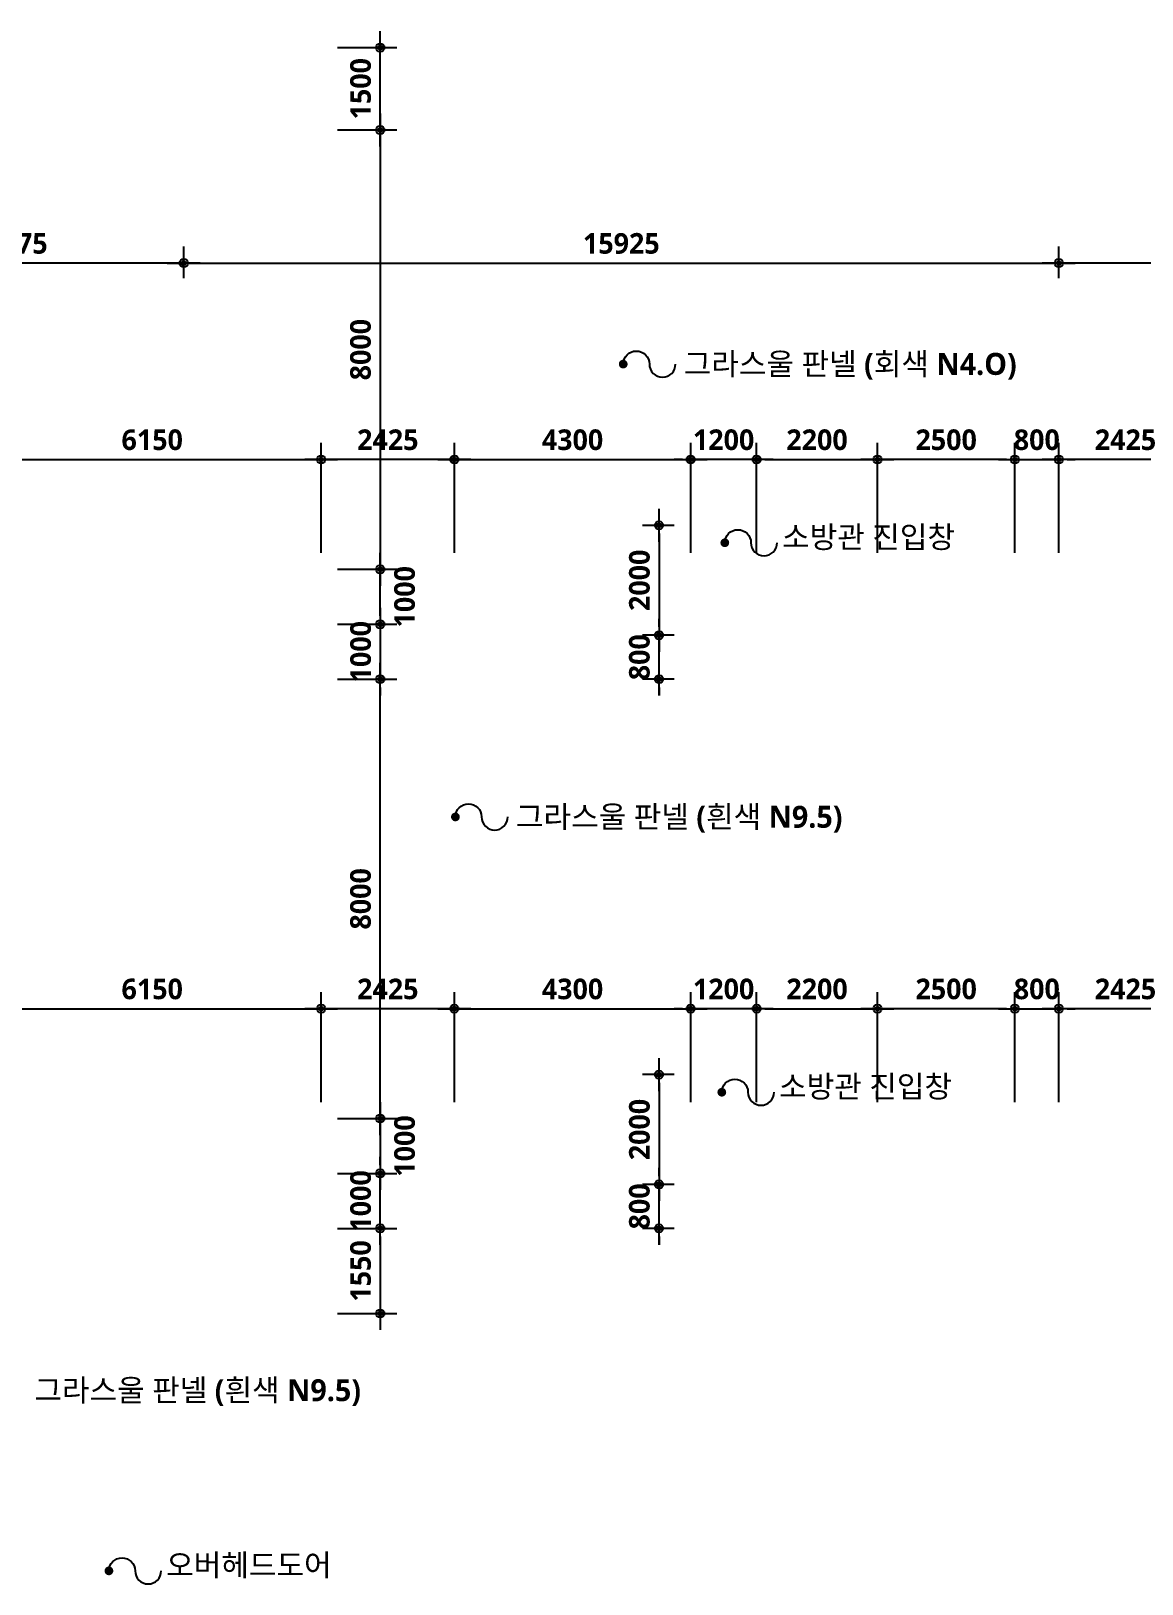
# Model space of a CAD drawing. Header units: millimetres. Extents: x 0 to 190005487, y 0 to 455456909.
# Drawn here: x 145814 to 166031, y 302302 to 330576 of the extents above; entities that cross this region are included whole.
import ezdxf

# ---------------------------------------------------------------- set-up
doc = ezdxf.new("R2010")
doc.units = ezdxf.units.MM
doc.header["$LTSCALE"] = 150
doc.header["$MEASUREMENT"] = 0
doc.header["$PDSIZE"] = -10
doc.layers.get('0').update_dxf_attribs({"linetype": 'CONTINUOUS'})
doc.layers.get('Defpoints').update_dxf_attribs({"color": 153, "linetype": 'CONTINUOUS'})
for name, color, linetype in [('A-ANNO-DIM', 4, 'CONTINUOUS'), ('A-ANNO-LEAD', 4, 'CONTINUOUS'), ('A-ANNO-TEXT1', 7, 'CONTINUOUS')]:
    doc.layers.add(name, color=color, linetype=linetype)
doc.styles.add('2020음성 1차', font='NanumGothicBold.ttf')
doc.styles.add('SH_대대리576', font='NanumGothicBold.ttf')
doc.dimstyles.new('SHP300내부', dxfattribs={"dimscale": 150, "dimtxt": 2.5, "dimasz": 1, "dimexe": 2, "dimexo": 2, "dimgap": 1, "dimtad": 1, "dimdec": 0, "dimzin": 0, "dimdsep": 46, "dimtxsty": 'SH_대대리576', "dimblk": 'DIMDOT', "dimcen": 0.09, "dimclrd": 256, "dimclre": 256, "dimclrt": 3, "dimadec": 0, "dimazin": 1, "dimtfac": 1, "dimtdec": 0, "dimtix": 1, "dimtmove": 2, "dimatfit": 0, "dimldrblk": 'DIMDOT', "dimfxl": 1, "dimtolj": 1, "dimtzin": 0, "dimlwd": -1, "dimlwe": -1, "dimarcsym": 0})

# ---------------------------------------------------------------- blocks, each defined once
blk = doc.blocks.new('DIMDOT')
at = {"color": 0}
blk.add_line((-2, 0), (2, 0), dxfattribs=at)
for radius in [0.5, 0.25]:
    blk.add_circle((0, 0), radius, dxfattribs=at)
blk = doc.blocks.new('*D5003')
at = {"layer": 'A-ANNO-DIM'}
for p, q in [((144943, 321076), (144943, 323076)), ((151093, 321076), (151093, 323076)), ((145093, 322776), (150943, 322776))]:
    blk.add_line(p, q, dxfattribs=at)
at = {"layer": 'Defpoints', "color": 0}
for p in [(151093, 322776), (144943, 320776), (151093, 320776)]:
    blk.add_point(p, dxfattribs=at)
at = {"layer": 'A-ANNO-DIM', "linetype": 'ByBlock', "xscale": 150, "yscale": 150, "zscale": 150, "rotation": 180}
blk.add_blockref('DIMDOT', (144943, 322776), dxfattribs=at)
at = {"layer": 'A-ANNO-DIM', "linetype": 'ByBlock', "xscale": 150, "yscale": 150, "zscale": 150}
blk.add_blockref('DIMDOT', (151093, 322776), dxfattribs=at)
at = {"layer": 'A-ANNO-DIM', "color": 3, "insert": (148018, 323133), "char_height": 375, "attachment_point": 5, "style": 'SH_대대리576'}
blk.add_mtext('\\A1;6150', dxfattribs=at)
blk = doc.blocks.new('*D5005')
at = {"layer": 'A-ANNO-DIM'}
for p, q in [((151093, 321076), (151093, 323076)), ((153518, 321076), (153518, 323076)), ((153368, 322776), (151243, 322776))]:
    blk.add_line(p, q, dxfattribs=at)
at = {"layer": 'Defpoints', "color": 0}
for p in [(151093, 322776), (151093, 320776), (153518, 320776)]:
    blk.add_point(p, dxfattribs=at)
at = {"layer": 'A-ANNO-DIM', "linetype": 'ByBlock', "xscale": 150, "yscale": 150, "zscale": 150, "rotation": 180}
blk.add_blockref('DIMDOT', (151093, 322776), dxfattribs=at)
at = {"layer": 'A-ANNO-DIM', "linetype": 'ByBlock', "xscale": 150, "yscale": 150, "zscale": 150}
blk.add_blockref('DIMDOT', (153518, 322776), dxfattribs=at)
at = {"layer": 'A-ANNO-DIM', "color": 3, "insert": (152306, 323133), "char_height": 375, "attachment_point": 5, "style": 'SH_대대리576'}
blk.add_mtext('\\A1;2425', dxfattribs=at)
blk = doc.blocks.new('*D5006')
at = {"layer": 'A-ANNO-DIM'}
for p, q in [((153518, 321076), (153518, 323076)), ((157818, 321076), (157818, 323076)), ((153668, 322776), (157668, 322776))]:
    blk.add_line(p, q, dxfattribs=at)
at = {"layer": 'Defpoints', "color": 0}
for p in [(157818, 322776), (153518, 320776), (157818, 320776)]:
    blk.add_point(p, dxfattribs=at)
at = {"layer": 'A-ANNO-DIM', "linetype": 'ByBlock', "xscale": 150, "yscale": 150, "zscale": 150, "rotation": 180}
blk.add_blockref('DIMDOT', (153518, 322776), dxfattribs=at)
at = {"layer": 'A-ANNO-DIM', "linetype": 'ByBlock', "xscale": 150, "yscale": 150, "zscale": 150}
blk.add_blockref('DIMDOT', (157818, 322776), dxfattribs=at)
at = {"layer": 'A-ANNO-DIM', "color": 3, "insert": (155668, 323133), "char_height": 375, "attachment_point": 5, "style": 'SH_대대리576'}
blk.add_mtext('\\A1;4300', dxfattribs=at)
blk = doc.blocks.new('*D5007')
at = {"layer": 'A-ANNO-DIM'}
for p, q in [((157818, 321076), (157818, 323076)), ((159018, 321076), (159018, 323076)), ((157668, 322776), (157518, 322776)), ((159018, 322776), (157818, 322776)), ((159168, 322776), (159318, 322776))]:
    blk.add_line(p, q, dxfattribs=at)
at = {"layer": 'Defpoints', "color": 0}
for p in [(157818, 322776), (157818, 320776), (159018, 320776)]:
    blk.add_point(p, dxfattribs=at)
at = {"layer": 'A-ANNO-DIM', "linetype": 'ByBlock', "xscale": 150, "yscale": 150, "zscale": 150}
blk.add_blockref('DIMDOT', (157818, 322776), dxfattribs=at)
at = {"layer": 'A-ANNO-DIM', "linetype": 'ByBlock', "xscale": 150, "yscale": 150, "zscale": 150, "rotation": 180}
blk.add_blockref('DIMDOT', (159018, 322776), dxfattribs=at)
at = {"layer": 'A-ANNO-DIM', "color": 3, "insert": (158418, 323133), "char_height": 375, "attachment_point": 5, "style": 'SH_대대리576'}
blk.add_mtext('\\A1;1200', dxfattribs=at)
blk = doc.blocks.new('*D5009')
at = {"layer": 'A-ANNO-DIM'}
for p, q in [((161218, 321076), (161218, 323076)), ((163718, 321076), (163718, 323076)), ((163568, 322776), (161368, 322776))]:
    blk.add_line(p, q, dxfattribs=at)
at = {"layer": 'Defpoints', "color": 0}
for p in [(161218, 322776), (161218, 320776), (163718, 320776)]:
    blk.add_point(p, dxfattribs=at)
at = {"layer": 'A-ANNO-DIM', "linetype": 'ByBlock', "xscale": 150, "yscale": 150, "zscale": 150, "rotation": 180}
blk.add_blockref('DIMDOT', (161218, 322776), dxfattribs=at)
at = {"layer": 'A-ANNO-DIM', "linetype": 'ByBlock', "xscale": 150, "yscale": 150, "zscale": 150}
blk.add_blockref('DIMDOT', (163718, 322776), dxfattribs=at)
at = {"layer": 'A-ANNO-DIM', "color": 3, "insert": (162468, 323133), "char_height": 375, "attachment_point": 5, "style": 'SH_대대리576'}
blk.add_mtext('\\A1;2500', dxfattribs=at)
blk = doc.blocks.new('*D5010')
at = {"layer": 'A-ANNO-DIM'}
for p, q in [((163718, 321076), (163718, 323076)), ((164518, 321076), (164518, 323076)), ((163568, 322776), (163418, 322776)), ((163718, 322776), (164518, 322776)), ((164668, 322776), (164818, 322776))]:
    blk.add_line(p, q, dxfattribs=at)
at = {"layer": 'Defpoints', "color": 0}
for p in [(164518, 322776), (163718, 320776), (164518, 320776)]:
    blk.add_point(p, dxfattribs=at)
at = {"layer": 'A-ANNO-DIM', "linetype": 'ByBlock', "xscale": 150, "yscale": 150, "zscale": 150}
blk.add_blockref('DIMDOT', (163718, 322776), dxfattribs=at)
at = {"layer": 'A-ANNO-DIM', "linetype": 'ByBlock', "xscale": 150, "yscale": 150, "zscale": 150, "rotation": 180}
blk.add_blockref('DIMDOT', (164518, 322776), dxfattribs=at)
at = {"layer": 'A-ANNO-DIM', "color": 3, "insert": (164118, 323133), "char_height": 375, "attachment_point": 5, "style": 'SH_대대리576'}
blk.add_mtext('\\A1;800', dxfattribs=at)
blk = doc.blocks.new('*D5011')
at = {"layer": 'A-ANNO-DIM'}
for p, q in [((159018, 321076), (159018, 323076)), ((161218, 321076), (161218, 323076)), ((159168, 322776), (161068, 322776))]:
    blk.add_line(p, q, dxfattribs=at)
at = {"layer": 'Defpoints', "color": 0}
for p in [(161218, 322776), (159018, 320776), (161218, 320776)]:
    blk.add_point(p, dxfattribs=at)
at = {"layer": 'A-ANNO-DIM', "linetype": 'ByBlock', "xscale": 150, "yscale": 150, "zscale": 150, "rotation": 180}
blk.add_blockref('DIMDOT', (159018, 322776), dxfattribs=at)
at = {"layer": 'A-ANNO-DIM', "linetype": 'ByBlock', "xscale": 150, "yscale": 150, "zscale": 150}
blk.add_blockref('DIMDOT', (161218, 322776), dxfattribs=at)
at = {"layer": 'A-ANNO-DIM', "color": 3, "insert": (160118, 323133), "char_height": 375, "attachment_point": 5, "style": 'SH_대대리576'}
blk.add_mtext('\\A1;2200', dxfattribs=at)
blk = doc.blocks.new('*D5012')
at = {"layer": 'A-ANNO-DIM'}
for p, q in [((164518, 321076), (164518, 323076)), ((166943, 321076), (166943, 323076)), ((166793, 322776), (164668, 322776))]:
    blk.add_line(p, q, dxfattribs=at)
at = {"layer": 'Defpoints', "color": 0}
for p in [(164518, 322776), (164518, 320776), (166943, 320776)]:
    blk.add_point(p, dxfattribs=at)
at = {"layer": 'A-ANNO-DIM', "linetype": 'ByBlock', "xscale": 150, "yscale": 150, "zscale": 150, "rotation": 180}
blk.add_blockref('DIMDOT', (164518, 322776), dxfattribs=at)
at = {"layer": 'A-ANNO-DIM', "linetype": 'ByBlock', "xscale": 150, "yscale": 150, "zscale": 150}
blk.add_blockref('DIMDOT', (166943, 322776), dxfattribs=at)
at = {"layer": 'A-ANNO-DIM', "color": 3, "insert": (165731, 323133), "char_height": 375, "attachment_point": 5, "style": 'SH_대대리576'}
blk.add_mtext('\\A1;2425', dxfattribs=at)
blk = doc.blocks.new('*D5049')
at = {"layer": 'A-ANNO-DIM'}
for p, q in [((144943, 311076), (144943, 313076)), ((151093, 311076), (151093, 313076)), ((145093, 312776), (150943, 312776))]:
    blk.add_line(p, q, dxfattribs=at)
at = {"layer": 'Defpoints', "color": 0}
for p in [(151093, 312776), (144943, 310776), (151093, 310776)]:
    blk.add_point(p, dxfattribs=at)
at = {"layer": 'A-ANNO-DIM', "linetype": 'ByBlock', "xscale": 150, "yscale": 150, "zscale": 150, "rotation": 180}
blk.add_blockref('DIMDOT', (144943, 312776), dxfattribs=at)
at = {"layer": 'A-ANNO-DIM', "linetype": 'ByBlock', "xscale": 150, "yscale": 150, "zscale": 150}
blk.add_blockref('DIMDOT', (151093, 312776), dxfattribs=at)
at = {"layer": 'A-ANNO-DIM', "color": 3, "insert": (148018, 313133), "char_height": 375, "attachment_point": 5, "style": 'SH_대대리576'}
blk.add_mtext('\\A1;6150', dxfattribs=at)
blk = doc.blocks.new('*D5050')
at = {"layer": 'A-ANNO-DIM'}
for p, q in [((151093, 311076), (151093, 313076)), ((153518, 311076), (153518, 313076)), ((153368, 312776), (151243, 312776))]:
    blk.add_line(p, q, dxfattribs=at)
at = {"layer": 'Defpoints', "color": 0}
for p in [(151093, 312776), (151093, 310776), (153518, 310776)]:
    blk.add_point(p, dxfattribs=at)
at = {"layer": 'A-ANNO-DIM', "linetype": 'ByBlock', "xscale": 150, "yscale": 150, "zscale": 150, "rotation": 180}
blk.add_blockref('DIMDOT', (151093, 312776), dxfattribs=at)
at = {"layer": 'A-ANNO-DIM', "linetype": 'ByBlock', "xscale": 150, "yscale": 150, "zscale": 150}
blk.add_blockref('DIMDOT', (153518, 312776), dxfattribs=at)
at = {"layer": 'A-ANNO-DIM', "color": 3, "insert": (152306, 313133), "char_height": 375, "attachment_point": 5, "style": 'SH_대대리576'}
blk.add_mtext('\\A1;2425', dxfattribs=at)
blk = doc.blocks.new('*D5051')
at = {"layer": 'A-ANNO-DIM'}
for p, q in [((153518, 311076), (153518, 313076)), ((157818, 311076), (157818, 313076)), ((153668, 312776), (157668, 312776))]:
    blk.add_line(p, q, dxfattribs=at)
at = {"layer": 'Defpoints', "color": 0}
for p in [(157818, 312776), (153518, 310776), (157818, 310776)]:
    blk.add_point(p, dxfattribs=at)
at = {"layer": 'A-ANNO-DIM', "linetype": 'ByBlock', "xscale": 150, "yscale": 150, "zscale": 150, "rotation": 180}
blk.add_blockref('DIMDOT', (153518, 312776), dxfattribs=at)
at = {"layer": 'A-ANNO-DIM', "linetype": 'ByBlock', "xscale": 150, "yscale": 150, "zscale": 150}
blk.add_blockref('DIMDOT', (157818, 312776), dxfattribs=at)
at = {"layer": 'A-ANNO-DIM', "color": 3, "insert": (155668, 313133), "char_height": 375, "attachment_point": 5, "style": 'SH_대대리576'}
blk.add_mtext('\\A1;4300', dxfattribs=at)
blk = doc.blocks.new('*D5052')
at = {"layer": 'A-ANNO-DIM'}
for p, q in [((157818, 311076), (157818, 313076)), ((159018, 311076), (159018, 313076)), ((157668, 312776), (157518, 312776)), ((159018, 312776), (157818, 312776)), ((159168, 312776), (159318, 312776))]:
    blk.add_line(p, q, dxfattribs=at)
at = {"layer": 'Defpoints', "color": 0}
for p in [(157818, 312776), (157818, 310776), (159018, 310776)]:
    blk.add_point(p, dxfattribs=at)
at = {"layer": 'A-ANNO-DIM', "linetype": 'ByBlock', "xscale": 150, "yscale": 150, "zscale": 150}
blk.add_blockref('DIMDOT', (157818, 312776), dxfattribs=at)
at = {"layer": 'A-ANNO-DIM', "linetype": 'ByBlock', "xscale": 150, "yscale": 150, "zscale": 150, "rotation": 180}
blk.add_blockref('DIMDOT', (159018, 312776), dxfattribs=at)
at = {"layer": 'A-ANNO-DIM', "color": 3, "insert": (158418, 313133), "char_height": 375, "attachment_point": 5, "style": 'SH_대대리576'}
blk.add_mtext('\\A1;1200', dxfattribs=at)
blk = doc.blocks.new('*D5053')
at = {"layer": 'A-ANNO-DIM'}
for p, q in [((159018, 311076), (159018, 313076)), ((161218, 311076), (161218, 313076)), ((159168, 312776), (161068, 312776))]:
    blk.add_line(p, q, dxfattribs=at)
at = {"layer": 'Defpoints', "color": 0}
for p in [(161218, 312776), (159018, 310776), (161218, 310776)]:
    blk.add_point(p, dxfattribs=at)
at = {"layer": 'A-ANNO-DIM', "linetype": 'ByBlock', "xscale": 150, "yscale": 150, "zscale": 150, "rotation": 180}
blk.add_blockref('DIMDOT', (159018, 312776), dxfattribs=at)
at = {"layer": 'A-ANNO-DIM', "linetype": 'ByBlock', "xscale": 150, "yscale": 150, "zscale": 150}
blk.add_blockref('DIMDOT', (161218, 312776), dxfattribs=at)
at = {"layer": 'A-ANNO-DIM', "color": 3, "insert": (160118, 313133), "char_height": 375, "attachment_point": 5, "style": 'SH_대대리576'}
blk.add_mtext('\\A1;2200', dxfattribs=at)
blk = doc.blocks.new('*D5054')
at = {"layer": 'A-ANNO-DIM'}
for p, q in [((161218, 311076), (161218, 313076)), ((163718, 311076), (163718, 313076)), ((163568, 312776), (161368, 312776))]:
    blk.add_line(p, q, dxfattribs=at)
at = {"layer": 'Defpoints', "color": 0}
for p in [(161218, 312776), (161218, 310776), (163718, 310776)]:
    blk.add_point(p, dxfattribs=at)
at = {"layer": 'A-ANNO-DIM', "linetype": 'ByBlock', "xscale": 150, "yscale": 150, "zscale": 150, "rotation": 180}
blk.add_blockref('DIMDOT', (161218, 312776), dxfattribs=at)
at = {"layer": 'A-ANNO-DIM', "linetype": 'ByBlock', "xscale": 150, "yscale": 150, "zscale": 150}
blk.add_blockref('DIMDOT', (163718, 312776), dxfattribs=at)
at = {"layer": 'A-ANNO-DIM', "color": 3, "insert": (162468, 313133), "char_height": 375, "attachment_point": 5, "style": 'SH_대대리576'}
blk.add_mtext('\\A1;2500', dxfattribs=at)
blk = doc.blocks.new('*D5055')
at = {"layer": 'A-ANNO-DIM'}
for p, q in [((163718, 311076), (163718, 313076)), ((164518, 311076), (164518, 313076)), ((163568, 312776), (163418, 312776)), ((163718, 312776), (164518, 312776)), ((164668, 312776), (164818, 312776))]:
    blk.add_line(p, q, dxfattribs=at)
at = {"layer": 'Defpoints', "color": 0}
for p in [(164518, 312776), (163718, 310776), (164518, 310776)]:
    blk.add_point(p, dxfattribs=at)
at = {"layer": 'A-ANNO-DIM', "linetype": 'ByBlock', "xscale": 150, "yscale": 150, "zscale": 150}
blk.add_blockref('DIMDOT', (163718, 312776), dxfattribs=at)
at = {"layer": 'A-ANNO-DIM', "linetype": 'ByBlock', "xscale": 150, "yscale": 150, "zscale": 150, "rotation": 180}
blk.add_blockref('DIMDOT', (164518, 312776), dxfattribs=at)
at = {"layer": 'A-ANNO-DIM', "color": 3, "insert": (164118, 313133), "char_height": 375, "attachment_point": 5, "style": 'SH_대대리576'}
blk.add_mtext('\\A1;800', dxfattribs=at)
blk = doc.blocks.new('*D5056')
at = {"layer": 'A-ANNO-DIM'}
for p, q in [((164518, 311076), (164518, 313076)), ((166943, 311076), (166943, 313076)), ((166793, 312776), (164668, 312776))]:
    blk.add_line(p, q, dxfattribs=at)
at = {"layer": 'Defpoints', "color": 0}
for p in [(164518, 312776), (164518, 310776), (166943, 310776)]:
    blk.add_point(p, dxfattribs=at)
at = {"layer": 'A-ANNO-DIM', "linetype": 'ByBlock', "xscale": 150, "yscale": 150, "zscale": 150, "rotation": 180}
blk.add_blockref('DIMDOT', (164518, 312776), dxfattribs=at)
at = {"layer": 'A-ANNO-DIM', "linetype": 'ByBlock', "xscale": 150, "yscale": 150, "zscale": 150}
blk.add_blockref('DIMDOT', (166943, 312776), dxfattribs=at)
at = {"layer": 'A-ANNO-DIM', "color": 3, "insert": (165731, 313133), "char_height": 375, "attachment_point": 5, "style": 'SH_대대리576'}
blk.add_mtext('\\A1;2425', dxfattribs=at)
blk = doc.blocks.new('*D5099')
at = {"layer": 'A-ANNO-DIM'}
for p, q in [((152168, 319926), (152168, 320076)), ((151393, 319776), (152468, 319776)), ((152168, 319776), (152168, 318776)), ((151393, 318776), (152468, 318776)), ((152168, 318626), (152168, 318476))]:
    blk.add_line(p, q, dxfattribs=at)
at = {"layer": 'Defpoints', "color": 0}
for p in [(151093, 319776), (151093, 318776), (152168, 318776)]:
    blk.add_point(p, dxfattribs=at)
at = {"layer": 'A-ANNO-DIM', "linetype": 'ByBlock', "xscale": 150, "yscale": 150, "zscale": 150}
for p, rotation in [((152168, 319776), 270), ((152168, 318776), 90)]:
    blk.add_blockref('DIMDOT', p, dxfattribs=dict(at, rotation=rotation))
at = {"layer": 'A-ANNO-DIM', "color": 3, "insert": (151813, 319276), "char_height": 375, "attachment_point": 5, "rotation": 90, "style": 'SH_대대리576'}
blk.add_mtext('\\A1;1000', dxfattribs=at)
blk = doc.blocks.new('*D5100')
at = {"layer": 'A-ANNO-DIM'}
for p, q in [((151393, 320776), (152468, 320776)), ((152168, 319926), (152168, 320626)), ((151393, 319776), (152468, 319776))]:
    blk.add_line(p, q, dxfattribs=at)
at = {"layer": 'Defpoints', "color": 0}
for p in [(151093, 320776), (152168, 320776), (151093, 319776)]:
    blk.add_point(p, dxfattribs=at)
at = {"layer": 'A-ANNO-DIM', "linetype": 'ByBlock', "xscale": 150, "yscale": 150, "zscale": 150}
for p, rotation in [((152168, 320776), 90), ((152168, 319776), 270)]:
    blk.add_blockref('DIMDOT', p, dxfattribs=dict(at, rotation=rotation))
at = {"layer": 'A-ANNO-DIM', "color": 3, "insert": (152613, 320276), "char_height": 375, "attachment_point": 5, "rotation": 90, "style": 'SH_대대리576'}
blk.add_mtext('\\A1;1000', dxfattribs=at)
blk = doc.blocks.new('*D5101')
at = {"layer": 'A-ANNO-DIM'}
for p, q in [((151393, 328776), (152468, 328776)), ((152168, 328626), (152168, 320926)), ((151393, 320776), (152468, 320776))]:
    blk.add_line(p, q, dxfattribs=at)
at = {"layer": 'Defpoints', "color": 0}
for p in [(151093, 328776), (151093, 320776), (152168, 320776)]:
    blk.add_point(p, dxfattribs=at)
at = {"layer": 'A-ANNO-DIM', "linetype": 'ByBlock', "xscale": 150, "yscale": 150, "zscale": 150}
for p, rotation in [((152168, 328776), 90), ((152168, 320776), 270)]:
    blk.add_blockref('DIMDOT', p, dxfattribs=dict(at, rotation=rotation))
at = {"layer": 'A-ANNO-DIM', "color": 3, "insert": (151811, 324776), "char_height": 375, "attachment_point": 5, "rotation": 90, "style": 'SH_대대리576'}
blk.add_mtext('\\A1;8000', dxfattribs=at)
blk = doc.blocks.new('*D5103')
at = {"layer": 'A-ANNO-DIM'}
for p, q in [((151393, 330276), (152468, 330276)), ((152168, 328926), (152168, 330126)), ((151393, 328776), (152468, 328776))]:
    blk.add_line(p, q, dxfattribs=at)
at = {"layer": 'Defpoints', "color": 0}
for p in [(151093, 330276), (152168, 330276), (151093, 328776)]:
    blk.add_point(p, dxfattribs=at)
at = {"layer": 'A-ANNO-DIM', "linetype": 'ByBlock', "xscale": 150, "yscale": 150, "zscale": 150}
for p, rotation in [((152168, 330276), 90), ((152168, 328776), 270)]:
    blk.add_blockref('DIMDOT', p, dxfattribs=dict(at, rotation=rotation))
at = {"layer": 'A-ANNO-DIM', "color": 3, "insert": (151812, 329526), "char_height": 375, "attachment_point": 5, "rotation": 90, "style": 'SH_대대리576'}
blk.add_mtext('\\A1;1500', dxfattribs=at)
blk = doc.blocks.new('*D5104')
at = {"layer": 'A-ANNO-DIM'}
for p, q in [((151393, 318776), (152468, 318776)), ((152168, 310926), (152168, 318626)), ((151393, 310776), (152468, 310776))]:
    blk.add_line(p, q, dxfattribs=at)
at = {"layer": 'Defpoints', "color": 0}
for p in [(151093, 318776), (152168, 318776), (151093, 310776)]:
    blk.add_point(p, dxfattribs=at)
at = {"layer": 'A-ANNO-DIM', "linetype": 'ByBlock', "xscale": 150, "yscale": 150, "zscale": 150}
for p, rotation in [((152168, 318776), 90), ((152168, 310776), 270)]:
    blk.add_blockref('DIMDOT', p, dxfattribs=dict(at, rotation=rotation))
at = {"layer": 'A-ANNO-DIM', "color": 3, "insert": (151811, 314776), "char_height": 375, "attachment_point": 5, "rotation": 90, "style": 'SH_대대리576'}
blk.add_mtext('\\A1;8000', dxfattribs=at)
blk = doc.blocks.new('*D5105')
at = {"layer": 'A-ANNO-DIM'}
for p, q in [((151393, 310776), (152468, 310776)), ((152168, 310626), (152168, 309926)), ((151393, 309776), (152468, 309776))]:
    blk.add_line(p, q, dxfattribs=at)
at = {"layer": 'Defpoints', "color": 0}
for p in [(151093, 310776), (151093, 309776), (152168, 309776)]:
    blk.add_point(p, dxfattribs=at)
at = {"layer": 'A-ANNO-DIM', "linetype": 'ByBlock', "xscale": 150, "yscale": 150, "zscale": 150}
for p, rotation in [((152168, 310776), 90), ((152168, 309776), 270)]:
    blk.add_blockref('DIMDOT', p, dxfattribs=dict(at, rotation=rotation))
at = {"layer": 'A-ANNO-DIM', "color": 3, "insert": (152613, 310276), "char_height": 375, "attachment_point": 5, "rotation": 90, "style": 'SH_대대리576'}
blk.add_mtext('\\A1;1000', dxfattribs=at)
blk = doc.blocks.new('*D5106')
at = {"layer": 'A-ANNO-DIM'}
for p, q in [((152168, 309926), (152168, 310076)), ((151393, 309776), (152468, 309776)), ((152168, 308776), (152168, 309776)), ((151393, 308776), (152468, 308776)), ((152168, 308626), (152168, 308476))]:
    blk.add_line(p, q, dxfattribs=at)
at = {"layer": 'Defpoints', "color": 0}
for p in [(151093, 309776), (152168, 309776), (151093, 308776)]:
    blk.add_point(p, dxfattribs=at)
at = {"layer": 'A-ANNO-DIM', "linetype": 'ByBlock', "xscale": 150, "yscale": 150, "zscale": 150}
for p, rotation in [((152168, 309776), 270), ((152168, 308776), 90)]:
    blk.add_blockref('DIMDOT', p, dxfattribs=dict(at, rotation=rotation))
at = {"layer": 'A-ANNO-DIM', "color": 3, "insert": (151813, 309276), "char_height": 375, "attachment_point": 5, "rotation": 90, "style": 'SH_대대리576'}
blk.add_mtext('\\A1;1000', dxfattribs=at)
blk = doc.blocks.new('*D5107')
at = {"layer": 'A-ANNO-DIM'}
for p, q in [((151393, 308776), (152468, 308776)), ((152168, 308626), (152168, 307376)), ((151393, 307226), (152468, 307226))]:
    blk.add_line(p, q, dxfattribs=at)
at = {"layer": 'Defpoints', "color": 0}
for p in [(151093, 308776), (151093, 307226), (152168, 307226)]:
    blk.add_point(p, dxfattribs=at)
at = {"layer": 'A-ANNO-DIM', "linetype": 'ByBlock', "xscale": 150, "yscale": 150, "zscale": 150}
for p, rotation in [((152168, 308776), 90), ((152168, 307226), 270)]:
    blk.add_blockref('DIMDOT', p, dxfattribs=dict(at, rotation=rotation))
at = {"layer": 'A-ANNO-DIM', "color": 3, "insert": (151812, 308001), "char_height": 375, "attachment_point": 5, "rotation": 90, "style": 'SH_대대리576'}
blk.add_mtext('\\A1;1550', dxfattribs=at)
blk = doc.blocks.new('*D5113')
at = {"layer": 'A-ANNO-DIM'}
for p, q in [((142518, 326076), (142518, 326651)), ((148593, 326076), (148593, 326651)), ((148443, 326351), (142668, 326351))]:
    blk.add_line(p, q, dxfattribs=at)
at = {"layer": 'Defpoints', "color": 0}
for p in [(142518, 326351), (142518, 325776), (148593, 325776)]:
    blk.add_point(p, dxfattribs=at)
at = {"layer": 'A-ANNO-DIM', "linetype": 'ByBlock', "xscale": 150, "yscale": 150, "zscale": 150, "rotation": 180}
blk.add_blockref('DIMDOT', (142518, 326351), dxfattribs=at)
at = {"layer": 'A-ANNO-DIM', "linetype": 'ByBlock', "xscale": 150, "yscale": 150, "zscale": 150}
blk.add_blockref('DIMDOT', (148593, 326351), dxfattribs=at)
at = {"layer": 'A-ANNO-DIM', "color": 3, "insert": (145556, 326708), "char_height": 375, "attachment_point": 5, "style": 'SH_대대리576'}
blk.add_mtext('\\A1;6075', dxfattribs=at)
blk = doc.blocks.new('*D5114')
at = {"layer": 'A-ANNO-DIM'}
for p, q in [((148593, 326076), (148593, 326651)), ((164518, 326076), (164518, 326651)), ((148743, 326351), (164368, 326351))]:
    blk.add_line(p, q, dxfattribs=at)
at = {"layer": 'Defpoints', "color": 0}
for p in [(164518, 326351), (148593, 325776), (164518, 325776)]:
    blk.add_point(p, dxfattribs=at)
at = {"layer": 'A-ANNO-DIM', "linetype": 'ByBlock', "xscale": 150, "yscale": 150, "zscale": 150, "rotation": 180}
blk.add_blockref('DIMDOT', (148593, 326351), dxfattribs=at)
at = {"layer": 'A-ANNO-DIM', "linetype": 'ByBlock', "xscale": 150, "yscale": 150, "zscale": 150}
blk.add_blockref('DIMDOT', (164518, 326351), dxfattribs=at)
at = {"layer": 'A-ANNO-DIM', "color": 3, "insert": (156556, 326708), "char_height": 375, "attachment_point": 5, "style": 'SH_대대리576'}
blk.add_mtext('\\A1;15925', dxfattribs=at)
blk = doc.blocks.new('*D5115')
at = {"layer": 'A-ANNO-DIM'}
for p, q in [((164518, 326076), (164518, 326651)), ((170593, 326076), (170593, 326651)), ((170443, 326351), (164668, 326351))]:
    blk.add_line(p, q, dxfattribs=at)
at = {"layer": 'Defpoints', "color": 0}
for p in [(164518, 326351), (164518, 325776), (170593, 325776)]:
    blk.add_point(p, dxfattribs=at)
at = {"layer": 'A-ANNO-DIM', "linetype": 'ByBlock', "xscale": 150, "yscale": 150, "zscale": 150, "rotation": 180}
blk.add_blockref('DIMDOT', (164518, 326351), dxfattribs=at)
at = {"layer": 'A-ANNO-DIM', "linetype": 'ByBlock', "xscale": 150, "yscale": 150, "zscale": 150}
blk.add_blockref('DIMDOT', (170593, 326351), dxfattribs=at)
at = {"layer": 'A-ANNO-DIM', "color": 3, "insert": (167556, 326708), "char_height": 375, "attachment_point": 5, "style": 'SH_대대리576'}
blk.add_mtext('\\A1;6075', dxfattribs=at)
blk = doc.blocks.new('*D5282')
at = {"layer": 'A-ANNO-DIM'}
for p, q in [((157518, 321576), (156943, 321576)), ((157243, 321426), (157243, 319726)), ((157518, 319576), (156943, 319576))]:
    blk.add_line(p, q, dxfattribs=at)
at = {"layer": 'Defpoints', "color": 0}
for p in [(157818, 321576), (157243, 319576), (157818, 319576)]:
    blk.add_point(p, dxfattribs=at)
at = {"layer": 'A-ANNO-DIM', "linetype": 'ByBlock', "xscale": 150, "yscale": 150, "zscale": 150}
for p, rotation in [((157243, 321576), 90), ((157243, 319576), 270)]:
    blk.add_blockref('DIMDOT', p, dxfattribs=dict(at, rotation=rotation))
at = {"layer": 'A-ANNO-DIM', "color": 3, "insert": (156887, 320576), "char_height": 375, "attachment_point": 5, "rotation": 90, "style": 'SH_대대리576'}
blk.add_mtext('\\A1;2000', dxfattribs=at)
blk = doc.blocks.new('*D5283')
at = {"layer": 'A-ANNO-DIM'}
for p, q in [((157243, 319726), (157243, 319876)), ((157518, 319576), (156943, 319576)), ((157243, 318776), (157243, 319576)), ((157518, 318776), (156943, 318776)), ((157243, 318626), (157243, 318476))]:
    blk.add_line(p, q, dxfattribs=at)
at = {"layer": 'Defpoints', "color": 0}
for p in [(157243, 319576), (157818, 319576), (157818, 318776)]:
    blk.add_point(p, dxfattribs=at)
at = {"layer": 'A-ANNO-DIM', "linetype": 'ByBlock', "xscale": 150, "yscale": 150, "zscale": 150}
for p, rotation in [((157243, 319576), 270), ((157243, 318776), 90)]:
    blk.add_blockref('DIMDOT', p, dxfattribs=dict(at, rotation=rotation))
at = {"layer": 'A-ANNO-DIM', "color": 3, "insert": (156886, 319176), "char_height": 375, "attachment_point": 5, "rotation": 90, "style": 'SH_대대리576'}
blk.add_mtext('\\A1;800', dxfattribs=at)
blk = doc.blocks.new('*D5284')
at = {"layer": 'A-ANNO-DIM'}
for p, q in [((157518, 311576), (156943, 311576)), ((157243, 311426), (157243, 309726)), ((157518, 309576), (156943, 309576))]:
    blk.add_line(p, q, dxfattribs=at)
at = {"layer": 'Defpoints', "color": 0}
for p in [(157818, 311576), (157243, 309576), (157818, 309576)]:
    blk.add_point(p, dxfattribs=at)
at = {"layer": 'A-ANNO-DIM', "linetype": 'ByBlock', "xscale": 150, "yscale": 150, "zscale": 150}
for p, rotation in [((157243, 311576), 90), ((157243, 309576), 270)]:
    blk.add_blockref('DIMDOT', p, dxfattribs=dict(at, rotation=rotation))
at = {"layer": 'A-ANNO-DIM', "color": 3, "insert": (156887, 310576), "char_height": 375, "attachment_point": 5, "rotation": 90, "style": 'SH_대대리576'}
blk.add_mtext('\\A1;2000', dxfattribs=at)
blk = doc.blocks.new('*D5285')
at = {"layer": 'A-ANNO-DIM'}
for p, q in [((157243, 309726), (157243, 309876)), ((157518, 309576), (156943, 309576)), ((157243, 308776), (157243, 309576)), ((157518, 308776), (156943, 308776)), ((157243, 308626), (157243, 308476))]:
    blk.add_line(p, q, dxfattribs=at)
at = {"layer": 'Defpoints', "color": 0}
for p in [(157243, 309576), (157818, 309576), (157818, 308776)]:
    blk.add_point(p, dxfattribs=at)
at = {"layer": 'A-ANNO-DIM', "linetype": 'ByBlock', "xscale": 150, "yscale": 150, "zscale": 150}
for p, rotation in [((157243, 309576), 270), ((157243, 308776), 90)]:
    blk.add_blockref('DIMDOT', p, dxfattribs=dict(at, rotation=rotation))
at = {"layer": 'A-ANNO-DIM', "color": 3, "insert": (156886, 309176), "char_height": 375, "attachment_point": 5, "rotation": 90, "style": 'SH_대대리576'}
blk.add_mtext('\\A1;800', dxfattribs=at)

msp = doc.modelspace()

# ---------------------------------------------------------------- linework, layer by layer
at = {"layer": 'A-ANNO-LEAD', "const_width": 79.4}
for points in [[(156550.8, 324512.5, 1), (156630.2, 324512.5, 1)], [(158399.9, 321259.3, 1), (158479.2, 321259.3, 1)], [(153497, 316267.4, 1), (153576.4, 316267.4, 1)], [(158345.3, 311254.6, 1), (158424.6, 311254.6, 1)], [(147190.8, 302540, 1), (147270.1, 302540, 1)]]:
    msp.add_lwpolyline(points, format="xyb", close=True, dxfattribs=at)
at = {"layer": 'A-ANNO-LEAD'}
for points in [[(156590.5, 324512.5, -1), (157066.7, 324512.5, 0.4142136), (157304.8, 324274.4, 0.4142136), (157542.9, 324512.5, 0.4142136)], [(158439.5, 321259.3, -1), (158915.7, 321259.3, 0.4142136), (159153.8, 321021.3, 0.4142136), (159391.9, 321259.3, 0.4142136)], [(153536.7, 316267.4, -1), (154012.9, 316267.4, 0.4142136), (154251, 316029.3, 0.4142136), (154489.1, 316267.4, 0.4142136)], [(158384.9, 311254.6, -1), (158861.1, 311254.6, 0.4142136), (159099.2, 311016.5, 0.4142136), (159337.3, 311254.6, 0.4142136)], [(147230.5, 302540, -1), (147706.6, 302540, 0.4142136), (147944.7, 302301.9, 0.4142136), (148182.8, 302540, 0.4142136)]]:
    msp.add_lwpolyline(points, format="xyb", dxfattribs=at)

# ---------------------------------------------------------------- texts
at = {"layer": 'A-ANNO-TEXT1', "style": '2020음성 1차'}
for s, p in [('그라스울 판넬 (회색 N4.O)', (157691.8, 324316)), ('소방관 진입창', (159481.3, 321164)), ('그라스울 판넬 (흰색 N9.5)', (154638, 316070.8)), ('소방관 진입창', (159426.7, 311159.3)), ('그라스울 판넬 (흰색 N9.5)', (145874.4, 305630.4)), ('오버헤드도어', (148272.2, 302444.7))]:
    msp.add_text(s, height=400, dxfattribs=at).set_placement(p)

# ---------------------------------------------------------------- dimensions: what is measured, and where the dimension line sits
at = {"layer": 'A-ANNO-DIM'}
for base, p1, p2, angle, picture, middle in [((152168.3, 330276.4, -103000), (151093.3, 328776.4, -103000), (151093.3, 330276.4, -103000), 90, '*D5103', (151812.2, 329526.4, -103000)), ((152168.3, 320776.4, -103000), (151093.3, 328776.4, -103000), (151093.3, 320776.4, -103000), 270, '*D5101', (151811.4, 324776.4, -103000)), ((142518.3, 326351.4), (148593.3, 325776.4), (142518.3, 325776.4), 180, '*D5113', (145555.8, 326708.3)), ((164518.3, 326351.4), (148593.3, 325776.4), (164518.3, 325776.4), 0, '*D5114', (156555.8, 326708.3)), ((164518.3, 326351.4), (170593.3, 325776.4), (164518.3, 325776.4), 180, '*D5115', (167555.8, 326708.3)), ((151093.3, 322776.4, -103000), (144943.3, 320776.4, -103000), (151093.3, 320776.4, -103000), 0, '*D5003', (148018.3, 323133.3, -103000)), ((151093.3, 322776.4, -103000), (153518.3, 320776.4, -103000), (151093.3, 320776.4, -103000), 180, '*D5005', (152305.8, 323133.1, -103000)), ((157818.3, 322776.4, -103000), (153518.3, 320776.4, -103000), (157818.3, 320776.4, -103000), 0, '*D5006', (155668.3, 323133.3, -103000)), ((157818.3, 322776.4, -103000), (159018.3, 320776.4, -103000), (157818.3, 320776.4, -103000), 180, '*D5007', (158418.3, 323132.5, -103000)), ((161218.3, 322776.4, -103000), (159018.3, 320776.4, -103000), (161218.3, 320776.4, -103000), 0, '*D5011', (160118.3, 323132.5, -103000)), ((161218.3, 322776.4, -103000), (163718.3, 320776.4, -103000), (161218.3, 320776.4, -103000), 180, '*D5009', (162468.3, 323133.1, -103000)), ((164518.3, 322776.4, -103000), (163718.3, 320776.4, -103000), (164518.3, 320776.4, -103000), 0, '*D5010', (164118.3, 323133.3, -103000)), ((164518.3, 322776.4, -103000), (166943.3, 320776.4, -103000), (164518.3, 320776.4, -103000), 180, '*D5012', (165730.8, 323133.1, -103000)), ((157243.3, 319576.4), (157818.3, 321576.4), (157818.3, 319576.4), 270, '*D5282', (156887.2, 320576.4)), ((152168.3, 318776.4, -103000), (151093.3, 319776.4, -103000), (151093.3, 318776.4, -103000), 270, '*D5099', (151812.7, 319276.4, -103000)), ((157243.3, 319576.4), (157818.3, 318776.4), (157818.3, 319576.4), 90, '*D5283', (156886.4, 319176.4)), ((152168.3, 318776.4, -103000), (151093.3, 310776.4, -103000), (151093.3, 318776.4, -103000), 90, '*D5104', (151811.4, 314776.4, -103000)), ((151093.3, 312776.4, -103000), (144943.3, 310776.4, -103000), (151093.3, 310776.4, -103000), 0, '*D5049', (148018.3, 313133.3, -103000)), ((151093.3, 312776.4, -103000), (153518.3, 310776.4, -103000), (151093.3, 310776.4, -103000), 180, '*D5050', (152305.8, 313133.1, -103000)), ((157818.3, 312776.4, -103000), (153518.3, 310776.4, -103000), (157818.3, 310776.4, -103000), 0, '*D5051', (155668.3, 313133.3, -103000)), ((157818.3, 312776.4, -103000), (159018.3, 310776.4, -103000), (157818.3, 310776.4, -103000), 180, '*D5052', (158418.3, 313132.5, -103000)), ((161218.3, 312776.4, -103000), (159018.3, 310776.4, -103000), (161218.3, 310776.4, -103000), 0, '*D5053', (160118.3, 313132.5, -103000)), ((161218.3, 312776.4, -103000), (163718.3, 310776.4, -103000), (161218.3, 310776.4, -103000), 180, '*D5054', (162468.3, 313133.1, -103000)), ((164518.3, 312776.4, -103000), (163718.3, 310776.4, -103000), (164518.3, 310776.4, -103000), 0, '*D5055', (164118.3, 313133.3, -103000)), ((164518.3, 312776.4, -103000), (166943.3, 310776.4, -103000), (164518.3, 310776.4, -103000), 180, '*D5056', (165730.8, 313133.1, -103000)), ((157243.3, 309576.4), (157818.3, 311576.4), (157818.3, 309576.4), 270, '*D5284', (156887.2, 310576.4)), ((152168.3, 309776.4, -103000), (151093.3, 308776.4, -103000), (151093.3, 309776.4, -103000), 90, '*D5106', (151812.7, 309276.4, -103000)), ((157243.3, 309576.4), (157818.3, 308776.4), (157818.3, 309576.4), 90, '*D5285', (156886.4, 309176.4)), ((152168.3, 307226.4, -103000), (151093.3, 308776.4, -103000), (151093.3, 307226.4, -103000), 270, '*D5107', (151812.2, 308001.4, -103000))]:
    dim = msp.add_linear_dim(base=base, p1=p1, p2=p2, angle=angle, dimstyle='SHP300내부', override={"dimtxsty": 'SH_대대리576', "dimldrblk": 'DIMDOT'}, dxfattribs=at)
    dim.commit()
    dim.dimension.update_dxf_attribs({"geometry": picture, "text_midpoint": middle})
for base, p1, p2, angle, picture, middle in [((152168.3, 320776.4, -103000), (151093.3, 319776.4, -103000), (151093.3, 320776.4, -103000), 90, '*D5100', (152612.7, 320276.4, -103000)), ((152168.3, 309776.4, -103000), (151093.3, 310776.4, -103000), (151093.3, 309776.4, -103000), 270, '*D5105', (152612.7, 310276.4, -103000))]:
    dim = msp.add_linear_dim(base=base, p1=p1, p2=p2, angle=angle, dimstyle='SHP300내부', override={"dimtxsty": 'SH_대대리576', "dimldrblk": 'DIMDOT'}, dxfattribs=at)
    dim.commit()
    dim.dimension.update_dxf_attribs({"geometry": picture, "text_midpoint": middle, "dimtype": 160})

doc.saveas('drawing.dxf')
